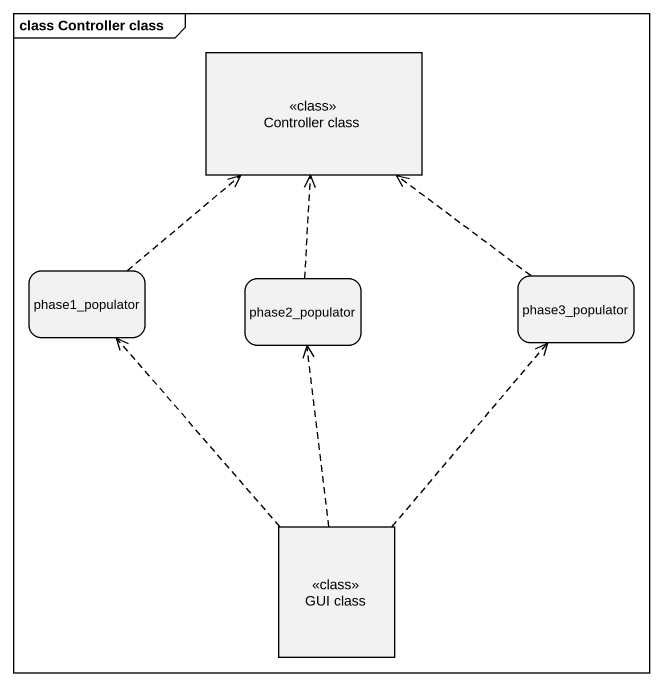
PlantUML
@startuml
mainframe class Controller class
hide empty description
state "Controller class" as Controller_class <<class>>
state phase1_populator
state phase2_populator
state phase3_populator
state "GUI class" as GUI_class <<class>>
phase1_populator -up[dashed]-> Controller_class
phase2_populator -up[dashed]-> Controller_class
phase3_populator -up[dashed]-> Controller_class
GUI_class -up[dashed]-> phase1_populator
GUI_class -up[dashed]-> phase2_populator
GUI_class -up[dashed]-> phase3_populator
@enduml
